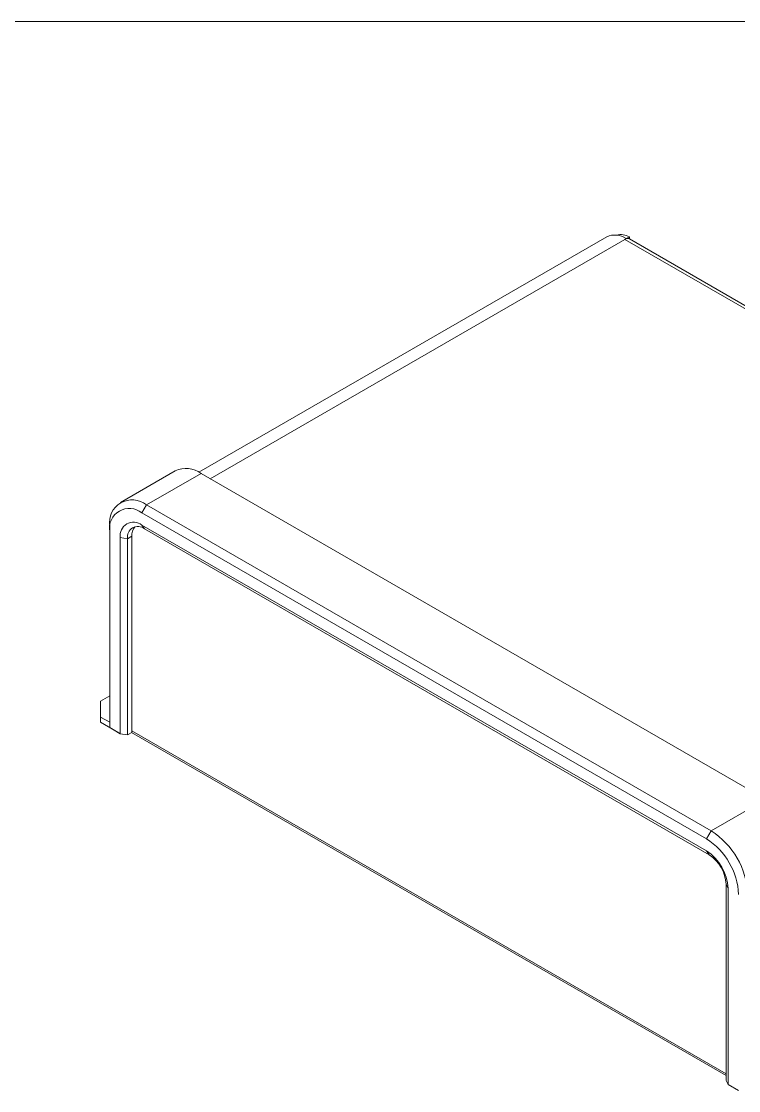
# Model space of a CAD drawing. Header units: millimetres. Extents: x 2 to 278, y 1 to 215.
# Drawn here: x 169.9 to 225.1, y 132.3 to 214.6 of the extents above; entities that cross this region are included whole.
import ezdxf

# ---------------------------------------------------------------- set-up
doc = ezdxf.new("R2010")
doc.units = ezdxf.units.MM

msp = doc.modelspace()

# ---------------------------------------------------------------- linework, layer by layer
at = {"color": 7, "linetype": 'Continuous', "lineweight": 18}
for p, q in [((1.579, 214.645), (277.989, 214.645)), ((214.961, 198.06), (183.545, 179.929)), ((259.842, 172.752), (216.355, 197.851)), ((216.708, 198.055), (216.461, 197.912)), ((216.708, 197.899), (216.708, 198.055)), ((260.217, 172.789), (216.729, 197.888)), ((181.722, 180.031), (177.515, 177.603)), ((179.514, 177.405), (183.722, 179.833)), ((227.209, 154.735), (183.722, 179.833)), ((179.514, 177.405), (179.161, 176.793)), ((179.514, 177.405), (223.001, 152.307)), ((222.648, 151.694), (179.161, 176.793)), ((176.686, 175.771), (176.686, 175.363)), ((179.161, 175.854), (222.648, 150.755)), ((179.365, 175.563), (179.161, 175.854)), ((222.852, 150.465), (179.365, 175.563)), ((176.686, 175.363), (176.686, 160.255)), ((177.499, 159.786), (177.499, 174.893)), ((178.057, 174.807), (177.499, 174.893)), ((178.383, 174.995), (178.057, 174.807)), ((178.057, 174.807), (178.057, 159.699)), ((175.979, 162.295), (176.686, 162.703)), ((175.979, 162.295), (175.979, 161.071)), ((176.686, 160.663), (175.979, 161.071)), ((175.979, 161.071), (175.979, 160.663)), ((177.393, 159.846), (175.979, 160.663)), ((176.686, 160.255), (177.499, 159.786)), ((177.393, 159.846), (177.41, 159.837)), ((178.057, 159.699), (177.499, 159.786)), ((178.383, 159.888), (178.057, 159.699)), ((178.375, 159.883), (224.16, 133.459)), ((224.16, 133.59), (178.383, 160.01)), ((223.001, 152.307), (227.209, 154.735)), ((223.001, 152.307), (222.648, 151.694)), ((222.852, 150.465), (222.648, 150.755)), ((224.16, 148.199), (224.309, 147.877)), ((224.16, 133.091), (224.16, 148.199)), ((224.309, 147.877), (224.309, 132.769)), ((224.309, 132.769), (224.16, 133.091)), ((224.309, 132.769), (225.123, 132.3))]:
    msp.add_line(p, q, dxfattribs=at)
at = {"color": 8, "linetype": 'Continuous', "lineweight": 18}
for p, q in [((216.355, 197.851), (184.429, 179.425)), ((177.393, 159.847), (177.393, 159.846))]:
    msp.add_line(p, q, dxfattribs=at)
at = {"color": 144, "linetype": 'Continuous', "lineweight": 18}
for p, q in [((216.461, 197.912), (216.355, 197.851)), ((216.461, 197.899), (216.461, 197.912)), ((178.383, 174.995), (178.383, 159.888))]:
    msp.add_line(p, q, dxfattribs=at)
at = {"color": 7, "linetype": 'Continuous', "lineweight": 18}
for centre, radius, start, end in [((215.577, 196.637), 1.551, 55.28884, 113.40936), ((216.037, 196.816), 1.408, 61.55522, 103.38003), ((216.582, 197.607), 0.317, 62.37337, 112.62333), ((182.554, 178.232), 1.982, 53.89301, 114.80519), ((178.415, 176.043), 1.75, 51.07627, 188.95897), ((178.195, 175.608), 1.529, 50.81497, 189.22027), ((178.516, 175.052), 1.029, 51.16497, 188.87027), ((178.858, 174.93), 0.811, 51.3009, 188.73434), ((219.75, 147.164), 5.378, 2.60229, 57.39771), ((219.702, 147.136), 6.133, 2.53874, 57.46126), ((220.712, 147.719), 3.601, 2.51705, 57.48295), ((221.331, 148.076), 2.831, 2.4837, 57.5163)]:
    msp.add_arc(centre, radius, start, end, dxfattribs=at)
at = {"color": 144, "linetype": 'Continuous', "lineweight": 18}
for centre, radius, start, end in [((216.659, 197.33), 0.603, 109.16829, 120.28158), ((179.429, 175.06), 1.048, 140.71631, 183.53902)]:
    msp.add_arc(centre, radius, start, end, dxfattribs=at)

doc.saveas('drawing.dxf')
